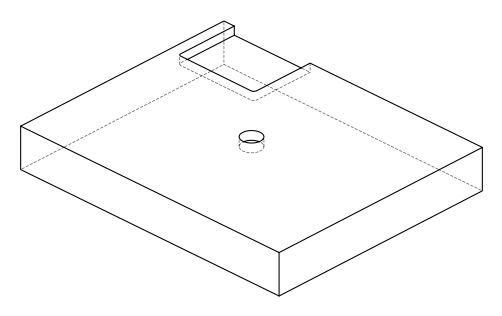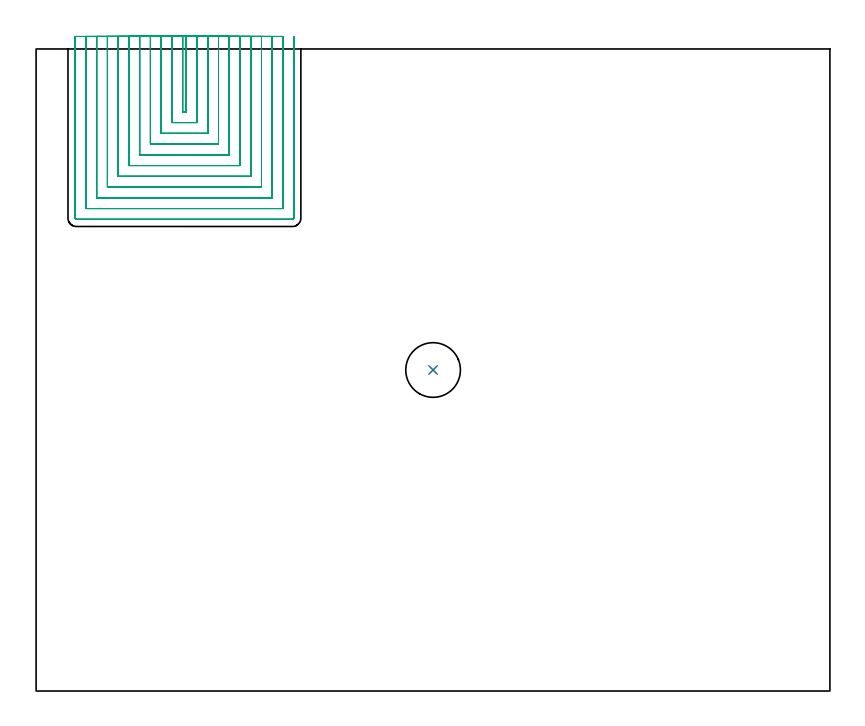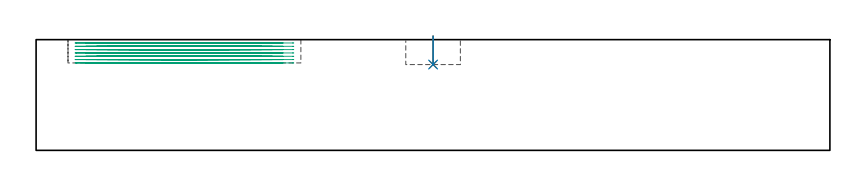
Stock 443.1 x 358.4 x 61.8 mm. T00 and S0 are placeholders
(PLAN: 3 operations, 2 tool changes, 50.2 min)
(1 INDEXABLE_INSERT_DRILL_BLIND_HOLE_FROM_SOLID | STEP1POCKET | NXT0302_010 | 0.07 min | 4076 mm3)
(2 DRILL_TO_ENLARGE_BLIND_HOLE | STEP1POCKET | UGT0301_381 | 0.07 min | 6070 mm3)
(3 MILL_SLOT | SLOT_PARTIAL_RECTANGULAR | UGT0201_126 | Follow Part, ap 2, ae 75% | 50.07 min | 167331 mm3)
(TOOL NXT0302_010 | Index. Insert Drill 19.5mm [880-D1950L25-05] | D19.5 PA176 FL98 Z2)
(TOOL UGT0301_381 | Twist Drill Flat Bottom 30.5 mm | D30.5 PA180 FL175 Z2)
(TOOL UGT0201_126 | Carbide End Mill 8.0 | D8 FL15 Z4)
(OP 1 INDEXABLE_INSERT_DRILL_BLIND_HOLE_FROM_SOLID)
G17 G21 G94 G90
T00 M6
G54
G17 G0 G90 X221.6 Y179.2 S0 M3
G43 Z71.8 H1
G94 G81 G98 Z47.9 F250. R63.8
G80
M5
M2
(OP 2 DRILL_TO_ENLARGE_BLIND_HOLE)
G17 G21 G94 G90
T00 M6
G54
G17 G0 G90 X221.6 Y179.2 S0 M3
G43 Z71.8 H0
G94 G81 G98 Z47.9 F250. R63.8
G80
M5
M2
(OP 3 MILL_SLOT)
G17 G21 G94 G90
T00 M6
G54
G17 G0 G90 X81.8 Y365.4 S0 M3
G43 Z71.8 H0
Z59.943
G94 G1 Y362.4 F250.
Y323.3 F500.
X83.8
Y362.4
Y365.4 F250.
X75.8
Y362.4
Y317.3 F500.
X89.8
Y362.4
Y365.4 F250.
X69.8
Y362.4
Y311.3 F500.
X95.8
Y362.4
Y365.4 F250.
X63.8
Y362.4
Y305.3 F500.
X101.8
Y362.4
Y365.4 F250.
X57.8
Y362.4
Y299.3 F500.
X107.8
Y362.4
Y365.4 F250.
X51.8
Y362.4
Y293.3 F500.
X113.8
Y362.4
Y365.4 F250.
X45.8
Y362.4
Y287.3 F500.
X119.8
Y362.4
Y365.4 F250.
X39.8
Y362.4
Y281.3 F500.
X125.8
Y362.4
Y365.4 F250.
X33.8
Y362.4
Y275.3 F500.
X131.8
Y362.4
Y365.4 F250.
X27.8
Y362.4
Y269.3 F500.
X137.8
Y362.4
Y365.4 F250.
X21.8
Y362.4
Y264. F500.
G3 X22.5 Y263.3 R0.7
G1 X143.1
G3 X143.8 Y264. R0.7
G1 Y362.4
Y365.4 F250.
G0 X81.8 Z58.086
G1 Y362.4
Y323.3 F500.
X83.8
Y362.4
Y365.4 F250.
X75.8
Y362.4
Y317.3 F500.
X89.8
Y362.4
Y365.4 F250.
X69.8
Y362.4
Y311.3 F500.
X95.8
Y362.4
Y365.4 F250.
X63.8
Y362.4
Y305.3 F500.
X101.8
Y362.4
Y365.4 F250.
X57.8
Y362.4
Y299.3 F500.
X107.8
Y362.4
Y365.4 F250.
X51.8
Y362.4
Y293.3 F500.
X113.8
Y362.4
Y365.4 F250.
X45.8
Y362.4
Y287.3 F500.
X119.8
Y362.4
Y365.4 F250.
X39.8
Y362.4
Y281.3 F500.
X125.8
Y362.4
Y365.4 F250.
X33.8
Y362.4
Y275.3 F500.
X131.8
Y362.4
Y365.4 F250.
X27.8
Y362.4
Y269.3 F500.
X137.8
Y362.4
Y365.4 F250.
X21.8
Y362.4
Y264. F500.
G3 X22.5 Y263.3 R0.7
G1 X143.1
G3 X143.8 Y264. R0.7
G1 Y362.4
Y365.4 F250.
G0 X81.8 Z56.229
G1 Y362.4
Y323.3 F500.
X83.8
Y362.4
Y365.4 F250.
X75.8
Y362.4
Y317.3 F500.
X89.8
Y362.4
Y365.4 F250.
X69.8
Y362.4
Y311.3 F500.
X95.8
Y362.4
Y365.4 F250.
X63.8
Y362.4
Y305.3 F500.
X101.8
Y362.4
Y365.4 F250.
X57.8
Y362.4
Y299.3 F500.
X107.8
Y362.4
Y365.4 F250.
X51.8
Y362.4
Y293.3 F500.
X113.8
Y362.4
Y365.4 F250.
X45.8
Y362.4
Y287.3 F500.
X119.8
Y362.4
Y365.4 F250.
X39.8
Y362.4
Y281.3 F500.
X125.8
Y362.4
Y365.4 F250.
X33.8
Y362.4
Y275.3 F500.
X131.8
Y362.4
Y365.4 F250.
X27.8
Y362.4
Y269.3 F500.
X137.8
Y362.4
Y365.4 F250.
X21.8
Y362.4
Y264. F500.
G3 X22.5 Y263.3 R0.7
G1 X143.1
G3 X143.8 Y264. R0.7
G1 Y362.4
Y365.4 F250.
G0 X81.8 Z54.371
G1 Y362.4
Y323.3 F500.
X83.8
Y362.4
Y365.4 F250.
X75.8
Y362.4
Y317.3 F500.
X89.8
Y362.4
Y365.4 F250.
X69.8
Y362.4
Y311.3 F500.
X95.8
Y362.4
Y365.4 F250.
X63.8
Y362.4
Y305.3 F500.
X101.8
Y362.4
Y365.4 F250.
X57.8
Y362.4
Y299.3 F500.
X107.8
Y362.4
Y365.4 F250.
X51.8
Y362.4
Y293.3 F500.
X113.8
Y362.4
Y365.4 F250.
X45.8
Y362.4
Y287.3 F500.
X119.8
Y362.4
Y365.4 F250.
X39.8
Y362.4
Y281.3 F500.
X125.8
Y362.4
Y365.4 F250.
X33.8
Y362.4
Y275.3 F500.
X131.8
Y362.4
Y365.4 F250.
X27.8
Y362.4
Y269.3 F500.
X137.8
Y362.4
Y365.4 F250.
X21.8
Y362.4
Y264. F500.
G3 X22.5 Y263.3 R0.7
G1 X143.1
G3 X143.8 Y264. R0.7
G1 Y362.4
Y365.4 F250.
G0 X81.8 Z52.514
G1 Y362.4
Y323.3 F500.
X83.8
Y362.4
Y365.4 F250.
X75.8
Y362.4
Y317.3 F500.
X89.8
Y362.4
Y365.4 F250.
X69.8
Y362.4
Y311.3 F500.
X95.8
Y362.4
Y365.4 F250.
X63.8
Y362.4
Y305.3 F500.
X101.8
Y362.4
Y365.4 F250.
X57.8
Y362.4
Y299.3 F500.
X107.8
Y362.4
Y365.4 F250.
X51.8
Y362.4
Y293.3 F500.
X113.8
Y362.4
Y365.4 F250.
X45.8
Y362.4
Y287.3 F500.
X119.8
Y362.4
Y365.4 F250.
X39.8
Y362.4
Y281.3 F500.
X125.8
Y362.4
Y365.4 F250.
X33.8
Y362.4
Y275.3 F500.
X131.8
Y362.4
Y365.4 F250.
X27.8
Y362.4
Y269.3 F500.
X137.8
Y362.4
Y365.4 F250.
X21.8
Y362.4
Y264. F500.
G3 X22.5 Y263.3 R0.7
G1 X143.1
G3 X143.8 Y264. R0.7
G1 Y362.4
Y365.4 F250.
G0 X81.8 Z50.657
G1 Y362.4
Y323.3 F500.
X83.8
Y362.4
Y365.4 F250.
X75.8
Y362.4
Y317.3 F500.
X89.8
Y362.4
Y365.4 F250.
X69.8
Y362.4
Y311.3 F500.
X95.8
Y362.4
Y365.4 F250.
X63.8
Y362.4
Y305.3 F500.
X101.8
Y362.4
Y365.4 F250.
X57.8
Y362.4
Y299.3 F500.
X107.8
Y362.4
Y365.4 F250.
X51.8
Y362.4
Y293.3 F500.
X113.8
Y362.4
Y365.4 F250.
X45.8
Y362.4
Y287.3 F500.
X119.8
Y362.4
Y365.4 F250.
X39.8
Y362.4
Y281.3 F500.
X125.8
Y362.4
Y365.4 F250.
X33.8
Y362.4
Y275.3 F500.
X131.8
Y362.4
Y365.4 F250.
X27.8
Y362.4
Y269.3 F500.
X137.8
Y362.4
Y365.4 F250.
X21.8
Y362.4
Y264. F500.
G3 X22.5 Y263.3 R0.7
G1 X143.1
G3 X143.8 Y264. R0.7
G1 Y362.4
Y365.4 F250.
G0 X81.8 Z48.8
G1 Y362.4
Y323.3 F500.
X83.8
Y362.4
Y365.4 F250.
X75.8
Y362.4
Y317.3 F500.
X89.8
Y362.4
Y365.4 F250.
X69.8
Y362.4
Y311.3 F500.
X95.8
Y362.4
Y365.4 F250.
X63.8
Y362.4
Y305.3 F500.
X101.8
Y362.4
Y365.4 F250.
X57.8
Y362.4
Y299.3 F500.
X107.8
Y362.4
Y365.4 F250.
X51.8
Y362.4
Y293.3 F500.
X113.8
Y362.4
Y365.4 F250.
X45.8
Y362.4
Y287.3 F500.
X119.8
Y362.4
Y365.4 F250.
X39.8
Y362.4
Y281.3 F500.
X125.8
Y362.4
Y365.4 F250.
X33.8
Y362.4
Y275.3 F500.
X131.8
Y362.4
Y365.4 F250.
X27.8
Y362.4
Y269.3 F500.
X137.8
Y362.4
Y365.4 F250.
X21.8
Y362.4
Y264. F500.
G3 X22.5 Y263.3 R0.7
G1 X143.1
G3 X143.8 Y264. R0.7
G1 Y362.4
Y365.4 F250.
G0 Z71.8
M5
M2
